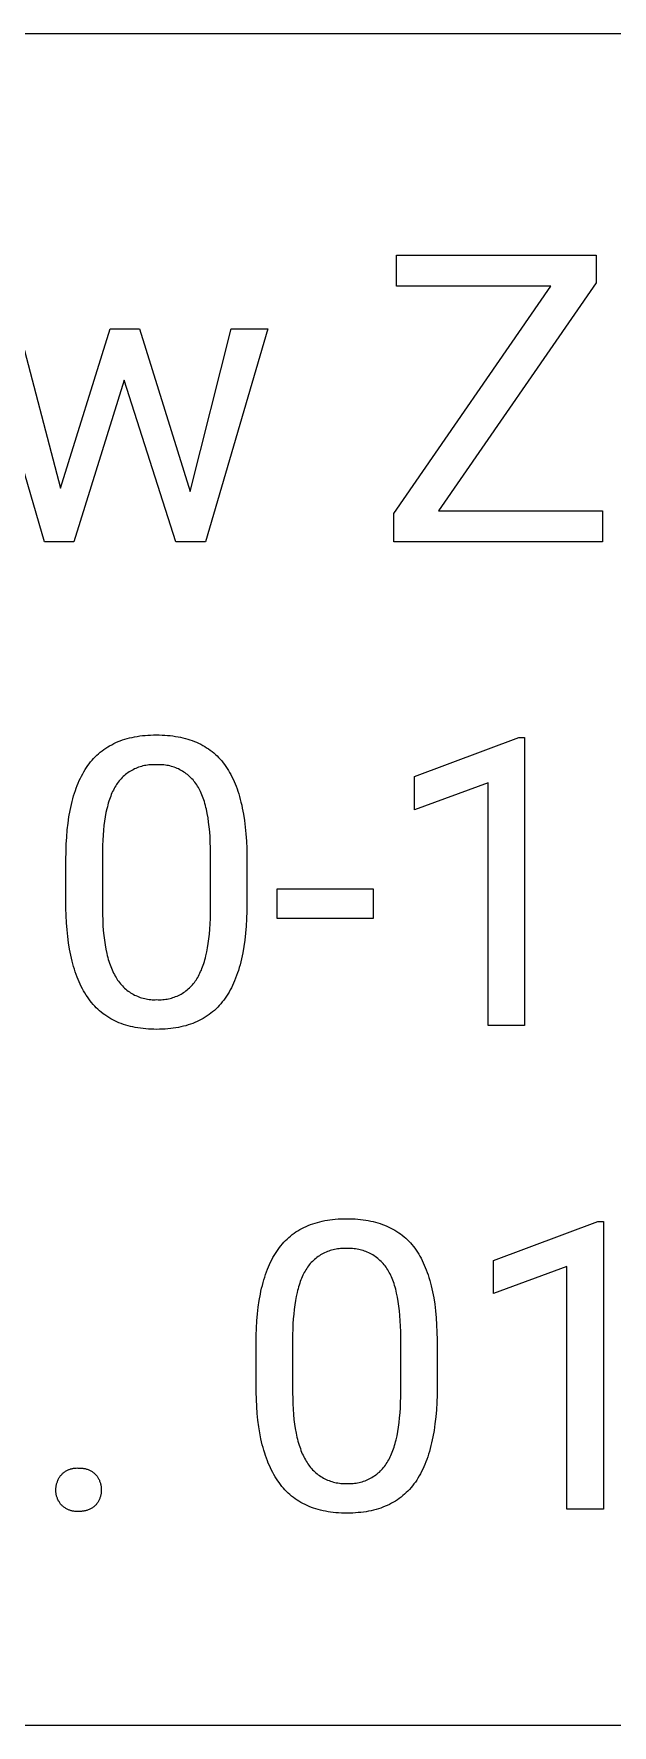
# Model space of a CAD drawing. Header units: millimetres. Extents: x 3269 to 7089, y 1744 to 4413.
# Drawn here: x 6236 to 6309, y 1957.3 to 2170.8 of the extents above; entities that cross this region are included whole.
import ezdxf

# ---------------------------------------------------------------- set-up
doc = ezdxf.new("R2010")
doc.units = ezdxf.units.MM
doc.header["$MEASUREMENT"] = 0
doc.layers.add('Domyślny', color=7, linetype='Continuous', true_color=0x000000)

msp = doc.modelspace()

# ---------------------------------------------------------------- linework, layer by layer
at = {"layer": 'Domyślny', "color": 18, "lineweight": 15, "true_color": 0x000000}
for p, q in [((7084.91, 2170.83), (5644.93, 2170.83)), ((6281.77, 2138.98), (6281.77, 2142.89)), ((6281.77, 2142.89), (6306.98, 2142.89)), ((6306.98, 2142.89), (6306.98, 2139.41)), ((6306.98, 2139.41), (6287.09, 2110.62)), ((6281.45, 2110.3), (6301.27, 2138.98)), ((6301.27, 2138.98), (6281.77, 2138.98)), ((6237.35, 2106.71), (6229.54, 2133.59)), ((6234.12, 2133.59), (6239.41, 2113.47)), ((6239.41, 2113.47), (6245.67, 2133.59)), ((6245.67, 2133.59), (6249.37, 2133.59)), ((6249.37, 2133.59), (6255.76, 2113.05)), ((6255.76, 2113.05), (6260.92, 2133.59)), ((6265.53, 2133.59), (6257.69, 2106.71)), ((6260.92, 2133.59), (6265.53, 2133.59)), ((6247.44, 2127.09), (6241.08, 2106.71)), ((6253.96, 2106.71), (6247.44, 2127.09)), ((6281.45, 2106.71), (6281.45, 2110.3)), ((6287.09, 2110.62), (6307.78, 2110.62)), ((6307.78, 2110.62), (6307.78, 2106.71)), ((6241.08, 2106.71), (6237.35, 2106.71)), ((6257.69, 2106.71), (6253.96, 2106.71)), ((6307.78, 2106.71), (6281.45, 2106.71)), ((6246.65, 2081.48), (6246.93, 2081.59)), ((6246.93, 2081.59), (6247.22, 2081.69)), ((6247.22, 2081.69), (6247.51, 2081.79)), ((6247.51, 2081.79), (6247.8, 2081.87)), ((6247.8, 2081.87), (6248.11, 2081.95)), ((6248.11, 2081.95), (6248.42, 2082.02)), ((6248.42, 2082.02), (6248.73, 2082.09)), ((6248.73, 2082.09), (6249.06, 2082.15)), ((6249.06, 2082.15), (6249.38, 2082.2)), ((6249.38, 2082.2), (6249.72, 2082.24)), ((6249.72, 2082.24), (6250.06, 2082.27)), ((6250.06, 2082.27), (6250.41, 2082.3)), ((6250.41, 2082.3), (6250.76, 2082.32)), ((6250.76, 2082.32), (6251.12, 2082.33)), ((6251.12, 2082.33), (6251.48, 2082.33)), ((6251.48, 2082.33), (6251.85, 2082.33)), ((6251.85, 2082.33), (6252.2, 2082.32)), ((6252.2, 2082.32), (6252.56, 2082.3)), ((6252.56, 2082.3), (6252.9, 2082.27)), ((6252.9, 2082.27), (6253.24, 2082.24)), ((6253.24, 2082.24), (6253.57, 2082.2)), ((6253.57, 2082.2), (6253.9, 2082.15)), ((6253.9, 2082.15), (6254.22, 2082.1)), ((6254.22, 2082.1), (6254.53, 2082.04)), ((6254.53, 2082.04), (6254.84, 2081.97)), ((6254.84, 2081.97), (6255.14, 2081.89)), ((6255.14, 2081.89), (6255.44, 2081.81)), ((6255.44, 2081.81), (6255.72, 2081.72)), ((6255.72, 2081.72), (6256.01, 2081.62)), ((6256.01, 2081.62), (6256.29, 2081.51)), ((6284.05, 2077.07), (6297.22, 2082)), ((6297.22, 2082), (6297.94, 2082)), ((6297.94, 2082), (6297.94, 2045.66)), ((6243.57, 2079.36), (6243.77, 2079.57)), ((6243.77, 2079.57), (6243.98, 2079.77)), ((6243.98, 2079.77), (6244.19, 2079.96)), ((6244.19, 2079.96), (6244.41, 2080.15)), ((6244.41, 2080.15), (6244.64, 2080.33)), ((6244.64, 2080.33), (6244.87, 2080.5)), ((6244.87, 2080.5), (6245.1, 2080.66)), ((6245.1, 2080.66), (6245.35, 2080.82)), ((6245.35, 2080.82), (6245.59, 2080.96)), ((6245.59, 2080.96), (6245.85, 2081.1)), ((6245.85, 2081.1), (6246.11, 2081.24)), ((6246.11, 2081.24), (6246.38, 2081.36)), ((6246.38, 2081.36), (6246.65, 2081.48)), ((6256.29, 2081.51), (6256.56, 2081.4)), ((6256.56, 2081.4), (6256.82, 2081.28)), ((6256.82, 2081.28), (6257.08, 2081.15)), ((6257.08, 2081.15), (6257.33, 2081.01)), ((6257.33, 2081.01), (6257.58, 2080.87)), ((6257.58, 2080.87), (6257.82, 2080.72)), ((6257.82, 2080.72), (6258.06, 2080.56)), ((6258.06, 2080.56), (6258.29, 2080.4)), ((6258.29, 2080.4), (6258.51, 2080.23)), ((6258.51, 2080.23), (6258.73, 2080.05)), ((6258.73, 2080.05), (6258.94, 2079.86)), ((6258.94, 2079.86), (6259.15, 2079.67)), ((6259.15, 2079.67), (6259.34, 2079.47)), ((6259.34, 2079.47), (6259.54, 2079.26)), ((6242.04, 2077.14), (6242.19, 2077.42)), ((6242.19, 2077.42), (6242.34, 2077.69)), ((6242.34, 2077.69), (6242.5, 2077.95)), ((6242.5, 2077.95), (6242.67, 2078.21)), ((6242.67, 2078.21), (6242.83, 2078.45)), ((6242.83, 2078.45), (6243.01, 2078.69)), ((6243.01, 2078.69), (6243.19, 2078.92)), ((6243.19, 2078.92), (6243.38, 2079.15)), ((6243.38, 2079.15), (6243.57, 2079.36)), ((6247.59, 2077.32), (6247.45, 2077.2)), ((6247.74, 2077.44), (6247.59, 2077.32)), ((6247.89, 2077.55), (6247.74, 2077.44)), ((6248.05, 2077.66), (6247.89, 2077.55)), ((6248.21, 2077.76), (6248.05, 2077.66)), ((6248.38, 2077.85), (6248.21, 2077.76)), ((6248.54, 2077.94), (6248.38, 2077.85)), ((6248.71, 2078.03), (6248.54, 2077.94)), ((6248.89, 2078.11), (6248.71, 2078.03)), ((6249.06, 2078.18), (6248.89, 2078.11)), ((6249.24, 2078.25), (6249.06, 2078.18)), ((6249.42, 2078.31), (6249.24, 2078.25)), ((6249.6, 2078.36), (6249.42, 2078.31)), ((6249.79, 2078.41), (6249.6, 2078.36)), ((6249.97, 2078.45), (6249.79, 2078.41)), ((6250.16, 2078.49), (6249.97, 2078.45)), ((6250.35, 2078.52), (6250.16, 2078.49)), ((6250.54, 2078.54), (6250.35, 2078.52)), ((6250.72, 2078.55), (6250.54, 2078.54)), ((6250.91, 2078.56), (6250.72, 2078.55)), ((6251.1, 2078.57), (6250.91, 2078.56)), ((6251.29, 2078.56), (6251.1, 2078.57)), ((6251.48, 2078.55), (6251.29, 2078.56)), ((6251.68, 2078.56), (6251.48, 2078.55)), ((6251.87, 2078.57), (6251.68, 2078.56)), ((6252.06, 2078.56), (6251.87, 2078.57)), ((6252.25, 2078.55), (6252.06, 2078.56)), ((6252.44, 2078.54), (6252.25, 2078.55)), ((6252.63, 2078.52), (6252.44, 2078.54)), ((6252.82, 2078.49), (6252.63, 2078.52)), ((6253.01, 2078.45), (6252.82, 2078.49)), ((6253.2, 2078.41), (6253.01, 2078.45)), ((6253.38, 2078.36), (6253.2, 2078.41)), ((6253.57, 2078.31), (6253.38, 2078.36)), ((6253.75, 2078.25), (6253.57, 2078.31)), ((6253.93, 2078.18), (6253.75, 2078.25)), ((6254.11, 2078.11), (6253.93, 2078.18)), ((6254.28, 2078.03), (6254.11, 2078.11)), ((6254.45, 2077.94), (6254.28, 2078.03)), ((6254.62, 2077.85), (6254.45, 2077.94)), ((6254.79, 2077.76), (6254.62, 2077.85)), ((6254.95, 2077.65), (6254.79, 2077.76)), ((6255.11, 2077.55), (6254.95, 2077.65)), ((6255.26, 2077.43), (6255.11, 2077.55)), ((6255.41, 2077.32), (6255.26, 2077.43)), ((6255.56, 2077.19), (6255.41, 2077.32)), ((6259.54, 2079.26), (6259.73, 2079.05)), ((6259.73, 2079.05), (6259.91, 2078.82)), ((6259.91, 2078.82), (6260.08, 2078.59)), ((6260.08, 2078.59), (6260.25, 2078.35)), ((6260.25, 2078.35), (6260.42, 2078.11)), ((6260.42, 2078.11), (6260.58, 2077.86)), ((6260.58, 2077.86), (6260.73, 2077.59)), ((6260.73, 2077.59), (6260.88, 2077.32)), ((6260.88, 2077.32), (6261.02, 2077.05)), ((6241.16, 2074.97), (6241.27, 2075.3)), ((6241.27, 2075.3), (6241.38, 2075.63)), ((6241.38, 2075.63), (6241.5, 2075.95)), ((6241.5, 2075.95), (6241.63, 2076.26)), ((6241.63, 2076.26), (6241.76, 2076.56)), ((6241.76, 2076.56), (6241.9, 2076.86)), ((6241.9, 2076.86), (6242.04, 2077.14)), ((6245.97, 2075.19), (6245.88, 2075)), ((6246.06, 2075.37), (6245.97, 2075.19)), ((6246.15, 2075.55), (6246.06, 2075.37)), ((6246.25, 2075.73), (6246.15, 2075.55)), ((6246.35, 2075.9), (6246.25, 2075.73)), ((6246.45, 2076.06), (6246.35, 2075.9)), ((6246.55, 2076.21), (6246.45, 2076.06)), ((6246.67, 2076.37), (6246.55, 2076.21)), ((6246.78, 2076.52), (6246.67, 2076.37)), ((6246.91, 2076.66), (6246.78, 2076.52)), ((6247.03, 2076.8), (6246.91, 2076.66)), ((6247.17, 2076.94), (6247.03, 2076.8)), ((6247.3, 2077.07), (6247.17, 2076.94)), ((6247.45, 2077.2), (6247.3, 2077.07)), ((6255.7, 2077.06), (6255.56, 2077.19)), ((6255.84, 2076.93), (6255.7, 2077.06)), ((6255.98, 2076.79), (6255.84, 2076.93)), ((6256.11, 2076.65), (6255.98, 2076.79)), ((6256.23, 2076.51), (6256.11, 2076.65)), ((6256.35, 2076.36), (6256.23, 2076.51)), ((6256.46, 2076.2), (6256.35, 2076.36)), ((6256.57, 2076.04), (6256.46, 2076.2)), ((6256.67, 2075.88), (6256.57, 2076.04)), ((6256.78, 2075.71), (6256.67, 2075.88)), ((6256.87, 2075.54), (6256.78, 2075.71)), ((6256.97, 2075.35), (6256.87, 2075.54)), ((6257.06, 2075.17), (6256.97, 2075.35)), ((6257.15, 2074.97), (6257.06, 2075.17)), ((6261.02, 2077.05), (6261.16, 2076.76)), ((6261.16, 2076.76), (6261.29, 2076.47)), ((6261.29, 2076.47), (6261.42, 2076.17)), ((6261.42, 2076.17), (6261.54, 2075.86)), ((6261.54, 2075.86), (6261.66, 2075.54)), ((6261.66, 2075.54), (6261.77, 2075.21)), ((6261.77, 2075.21), (6261.88, 2074.88)), ((6284.05, 2072.89), (6284.05, 2077.07)), ((6293.33, 2076.29), (6284.05, 2072.89)), ((6293.33, 2045.66), (6293.33, 2076.29)), ((6240.61, 2072.79), (6240.68, 2073.18)), ((6240.68, 2073.18), (6240.77, 2073.55)), ((6240.77, 2073.55), (6240.86, 2073.92)), ((6240.86, 2073.92), (6240.95, 2074.28)), ((6240.95, 2074.28), (6241.05, 2074.63)), ((6241.05, 2074.63), (6241.16, 2074.97)), ((6245.24, 2073.02), (6245.13, 2072.52)), ((6245.3, 2073.26), (6245.24, 2073.02)), ((6245.36, 2073.5), (6245.3, 2073.26)), ((6245.42, 2073.73), (6245.36, 2073.5)), ((6245.49, 2073.96), (6245.42, 2073.73)), ((6245.57, 2074.18), (6245.49, 2073.96)), ((6245.64, 2074.39), (6245.57, 2074.18)), ((6245.72, 2074.6), (6245.64, 2074.39)), ((6245.8, 2074.8), (6245.72, 2074.6)), ((6245.88, 2075), (6245.8, 2074.8)), ((6257.23, 2074.77), (6257.15, 2074.97)), ((6257.31, 2074.56), (6257.23, 2074.77)), ((6257.39, 2074.35), (6257.31, 2074.56)), ((6257.47, 2074.13), (6257.39, 2074.35)), ((6257.54, 2073.91), (6257.47, 2074.13)), ((6257.61, 2073.68), (6257.54, 2073.91)), ((6257.67, 2073.44), (6257.61, 2073.68)), ((6257.74, 2073.19), (6257.67, 2073.44)), ((6257.8, 2072.94), (6257.74, 2073.19)), ((6261.88, 2074.88), (6261.98, 2074.54)), ((6261.98, 2074.54), (6262.07, 2074.19)), ((6262.07, 2074.19), (6262.16, 2073.84)), ((6262.16, 2073.84), (6262.25, 2073.47)), ((6262.25, 2073.47), (6262.33, 2073.1)), ((6262.33, 2073.1), (6262.47, 2072.33)), ((6240.25, 2070.33), (6240.35, 2071.18)), ((6240.35, 2071.18), (6240.46, 2072)), ((6240.46, 2072), (6240.61, 2072.79)), ((6244.87, 2070.89), (6244.81, 2070.3)), ((6244.94, 2071.45), (6244.87, 2070.89)), ((6245.03, 2072), (6244.94, 2071.45)), ((6245.13, 2072.52), (6245.03, 2072)), ((6257.91, 2072.42), (6257.8, 2072.94)), ((6258, 2071.88), (6257.91, 2072.42)), ((6258.08, 2071.31), (6258, 2071.88)), ((6258.16, 2070.72), (6258.08, 2071.31)), ((6262.47, 2072.33), (6262.6, 2071.53)), ((6262.6, 2071.53), (6262.7, 2070.7)), ((6240.12, 2068.53), (6240.17, 2069.44)), ((6240.17, 2069.44), (6240.25, 2070.33)), ((6244.72, 2069.05), (6244.69, 2068.39)), ((6244.76, 2069.68), (6244.72, 2069.05)), ((6244.81, 2070.3), (6244.76, 2069.68)), ((6258.21, 2070.1), (6258.16, 2070.72)), ((6258.26, 2069.46), (6258.21, 2070.1)), ((6258.29, 2068.79), (6258.26, 2069.46)), ((6258.31, 2068.09), (6258.29, 2068.79)), ((6262.7, 2070.7), (6262.79, 2069.83)), ((6262.79, 2069.83), (6262.85, 2068.94)), ((6262.85, 2068.94), (6262.89, 2068.01)), ((6240.07, 2066.6), (6240.09, 2067.58)), ((6240.07, 2060.47), (6240.07, 2066.6)), ((6240.09, 2067.58), (6240.12, 2068.53)), ((6244.69, 2068.39), (6244.68, 2067.72)), ((6244.68, 2067.72), (6244.68, 2060.36)), ((6258.32, 2067.37), (6258.31, 2068.09)), ((6258.32, 2059.84), (6258.32, 2067.37)), ((6262.89, 2068.01), (6262.91, 2067.06)), ((6262.91, 2067.06), (6262.91, 2061.09)), ((6266.72, 2059.15), (6266.72, 2062.91)), ((6266.72, 2062.91), (6278.84, 2062.91)), ((6278.84, 2062.91), (6278.84, 2059.15)), ((6240.1, 2059.53), (6240.07, 2060.47)), ((6244.68, 2060.36), (6244.69, 2059.65)), ((6262.91, 2061.09), (6262.9, 2060.09)), ((6240.14, 2058.62), (6240.1, 2059.53)), ((6240.21, 2057.74), (6240.14, 2058.62)), ((6244.69, 2059.65), (6244.71, 2058.95)), ((6244.71, 2058.95), (6244.74, 2058.28)), ((6244.74, 2058.28), (6244.79, 2057.63)), ((6258.23, 2057.83), (6258.27, 2058.47)), ((6258.27, 2058.47), (6258.3, 2059.15)), ((6258.3, 2059.15), (6258.32, 2059.84)), ((6262.81, 2058.2), (6262.74, 2057.31)), ((6262.86, 2059.13), (6262.81, 2058.2)), ((6262.9, 2060.09), (6262.86, 2059.13)), ((6278.84, 2059.15), (6266.72, 2059.15)), ((6240.3, 2056.89), (6240.21, 2057.74)), ((6240.4, 2056.07), (6240.3, 2056.89)), ((6240.53, 2055.28), (6240.4, 2056.07)), ((6244.79, 2057.63), (6244.85, 2057.01)), ((6244.85, 2057.01), (6244.92, 2056.41)), ((6244.92, 2056.41), (6245.01, 2055.83)), ((6257.95, 2055.47), (6258.04, 2056.02)), ((6258.04, 2056.02), (6258.12, 2056.6)), ((6258.12, 2056.6), (6258.18, 2057.2)), ((6258.18, 2057.2), (6258.23, 2057.83)), ((6262.64, 2056.44), (6262.52, 2055.61)), ((6262.74, 2057.31), (6262.64, 2056.44)), ((6240.68, 2054.52), (6240.53, 2055.28)), ((6240.76, 2054.15), (6240.68, 2054.52)), ((6240.85, 2053.79), (6240.76, 2054.15)), ((6240.94, 2053.43), (6240.85, 2053.79)), ((6245.01, 2055.83), (6245.11, 2055.28)), ((6245.11, 2055.28), (6245.22, 2054.75)), ((6245.22, 2054.75), (6245.28, 2054.49)), ((6245.28, 2054.49), (6245.35, 2054.24)), ((6245.35, 2054.24), (6245.42, 2054)), ((6245.42, 2054), (6245.49, 2053.76)), ((6257.54, 2053.72), (6257.61, 2053.95)), ((6257.61, 2053.95), (6257.67, 2054.19)), ((6257.67, 2054.19), (6257.73, 2054.44)), ((6257.73, 2054.44), (6257.85, 2054.94)), ((6257.85, 2054.94), (6257.95, 2055.47)), ((6262.22, 2054.05), (6262.13, 2053.68)), ((6262.3, 2054.43), (6262.22, 2054.05)), ((6262.38, 2054.81), (6262.3, 2054.43)), ((6262.52, 2055.61), (6262.38, 2054.81)), ((6241.04, 2053.08), (6240.94, 2053.43)), ((6241.14, 2052.75), (6241.04, 2053.08)), ((6241.25, 2052.41), (6241.14, 2052.75)), ((6241.37, 2052.09), (6241.25, 2052.41)), ((6241.48, 2051.77), (6241.37, 2052.09)), ((6241.61, 2051.46), (6241.48, 2051.77)), ((6245.49, 2053.76), (6245.57, 2053.53)), ((6245.57, 2053.53), (6245.65, 2053.3)), ((6245.65, 2053.3), (6245.73, 2053.08)), ((6245.73, 2053.08), (6245.81, 2052.87)), ((6245.81, 2052.87), (6245.9, 2052.66)), ((6245.9, 2052.66), (6245.99, 2052.46)), ((6245.99, 2052.46), (6246.09, 2052.26)), ((6246.09, 2052.26), (6246.19, 2052.07)), ((6246.19, 2052.07), (6246.29, 2051.89)), ((6246.29, 2051.89), (6246.4, 2051.71)), ((6246.4, 2051.71), (6246.5, 2051.55)), ((6256.6, 2051.55), (6256.7, 2051.72)), ((6256.7, 2051.72), (6256.8, 2051.89)), ((6256.8, 2051.89), (6256.89, 2052.07)), ((6256.89, 2052.07), (6256.98, 2052.26)), ((6256.98, 2052.26), (6257.07, 2052.45)), ((6257.07, 2052.45), (6257.16, 2052.65)), ((6257.16, 2052.65), (6257.24, 2052.85)), ((6257.24, 2052.85), (6257.32, 2053.06)), ((6257.32, 2053.06), (6257.4, 2053.27)), ((6257.4, 2053.27), (6257.47, 2053.49)), ((6257.47, 2053.49), (6257.54, 2053.72)), ((6261.61, 2051.95), (6261.49, 2051.62)), ((6261.72, 2052.28), (6261.61, 2051.95)), ((6261.83, 2052.61), (6261.72, 2052.28)), ((6261.94, 2052.96), (6261.83, 2052.61)), ((6262.04, 2053.31), (6261.94, 2052.96)), ((6262.13, 2053.68), (6262.04, 2053.31)), ((6241.74, 2051.16), (6241.61, 2051.46)), ((6241.87, 2050.86), (6241.74, 2051.16)), ((6242.01, 2050.58), (6241.87, 2050.86)), ((6242.16, 2050.3), (6242.01, 2050.58)), ((6242.31, 2050.02), (6242.16, 2050.3)), ((6242.46, 2049.76), (6242.31, 2050.02)), ((6242.62, 2049.5), (6242.46, 2049.76)), ((6246.5, 2051.55), (6246.6, 2051.39)), ((6246.6, 2051.39), (6246.71, 2051.23)), ((6246.71, 2051.23), (6246.82, 2051.07)), ((6246.82, 2051.07), (6246.94, 2050.92)), ((6246.94, 2050.92), (6247.07, 2050.78)), ((6247.07, 2050.78), (6247.2, 2050.64)), ((6247.2, 2050.64), (6247.34, 2050.5)), ((6247.34, 2050.5), (6247.48, 2050.37)), ((6247.48, 2050.37), (6247.62, 2050.24)), ((6247.62, 2050.24), (6247.77, 2050.12)), ((6247.77, 2050.12), (6247.92, 2050)), ((6247.92, 2050), (6248.08, 2049.89)), ((6248.08, 2049.89), (6248.24, 2049.78)), ((6248.24, 2049.78), (6248.4, 2049.68)), ((6248.4, 2049.68), (6248.57, 2049.59)), ((6248.57, 2049.59), (6248.74, 2049.5)), ((6254.26, 2049.45), (6254.43, 2049.53)), ((6254.43, 2049.53), (6254.6, 2049.62)), ((6254.6, 2049.62), (6254.76, 2049.71)), ((6254.76, 2049.71), (6254.92, 2049.81)), ((6254.92, 2049.81), (6255.07, 2049.92)), ((6255.07, 2049.92), (6255.22, 2050.03)), ((6255.22, 2050.03), (6255.37, 2050.15)), ((6255.37, 2050.15), (6255.51, 2050.27)), ((6255.51, 2050.27), (6255.65, 2050.39)), ((6255.65, 2050.39), (6255.79, 2050.52)), ((6255.79, 2050.52), (6255.92, 2050.66)), ((6255.92, 2050.66), (6256.04, 2050.8)), ((6256.04, 2050.8), (6256.16, 2050.94)), ((6256.16, 2050.94), (6256.28, 2051.09)), ((6256.28, 2051.09), (6256.39, 2051.24)), ((6256.39, 2051.24), (6256.5, 2051.39)), ((6256.5, 2051.39), (6256.6, 2051.55)), ((6260.49, 2049.6), (6260.33, 2049.34)), ((6260.65, 2049.86), (6260.49, 2049.6)), ((6260.8, 2050.14), (6260.65, 2049.86)), ((6260.95, 2050.42), (6260.8, 2050.14)), ((6261.09, 2050.71), (6260.95, 2050.42)), ((6261.23, 2051), (6261.09, 2050.71)), ((6261.36, 2051.31), (6261.23, 2051)), ((6261.49, 2051.62), (6261.36, 2051.31)), ((6242.79, 2049.25), (6242.62, 2049.5)), ((6242.96, 2049), (6242.79, 2049.25)), ((6243.14, 2048.77), (6242.96, 2049)), ((6243.32, 2048.54), (6243.14, 2048.77)), ((6243.51, 2048.32), (6243.32, 2048.54)), ((6243.71, 2048.1), (6243.51, 2048.32)), ((6243.91, 2047.9), (6243.71, 2048.1)), ((6244.11, 2047.7), (6243.91, 2047.9)), ((6244.32, 2047.5), (6244.11, 2047.7)), ((6244.54, 2047.32), (6244.32, 2047.5)), ((6248.74, 2049.5), (6248.91, 2049.42)), ((6248.91, 2049.42), (6249.09, 2049.34)), ((6249.09, 2049.34), (6249.27, 2049.27)), ((6249.27, 2049.27), (6249.45, 2049.2)), ((6249.45, 2049.2), (6249.63, 2049.14)), ((6249.63, 2049.14), (6249.82, 2049.09)), ((6249.82, 2049.09), (6250.01, 2049.05)), ((6250.01, 2049.05), (6250.19, 2049.01)), ((6250.19, 2049.01), (6250.38, 2048.97)), ((6250.38, 2048.97), (6250.57, 2048.95)), ((6250.57, 2048.95), (6250.77, 2048.93)), ((6250.77, 2048.93), (6250.96, 2048.91)), ((6250.96, 2048.91), (6251.15, 2048.91)), ((6251.15, 2048.91), (6251.34, 2048.91)), ((6251.34, 2048.91), (6251.54, 2048.92)), ((6251.54, 2048.92), (6251.72, 2048.91)), ((6251.72, 2048.91), (6251.91, 2048.91)), ((6251.91, 2048.91), (6252.1, 2048.91)), ((6252.1, 2048.91), (6252.28, 2048.92)), ((6252.28, 2048.92), (6252.47, 2048.94)), ((6252.47, 2048.94), (6252.66, 2048.96)), ((6252.66, 2048.96), (6252.84, 2048.99)), ((6252.84, 2048.99), (6253.03, 2049.03)), ((6253.03, 2049.03), (6253.21, 2049.07)), ((6253.21, 2049.07), (6253.39, 2049.12)), ((6253.39, 2049.12), (6253.57, 2049.17)), ((6253.57, 2049.17), (6253.75, 2049.23)), ((6253.75, 2049.23), (6253.92, 2049.3)), ((6253.92, 2049.3), (6254.09, 2049.37)), ((6254.09, 2049.37), (6254.26, 2049.45)), ((6258.58, 2047.37), (6258.36, 2047.19)), ((6258.8, 2047.56), (6258.58, 2047.37)), ((6259.01, 2047.76), (6258.8, 2047.56)), ((6259.22, 2047.96), (6259.01, 2047.76)), ((6259.42, 2048.17), (6259.22, 2047.96)), ((6259.61, 2048.39), (6259.42, 2048.17)), ((6259.8, 2048.62), (6259.61, 2048.39)), ((6259.98, 2048.85), (6259.8, 2048.62)), ((6260.16, 2049.09), (6259.98, 2048.85)), ((6260.33, 2049.34), (6260.16, 2049.09)), ((6244.77, 2047.14), (6244.54, 2047.32)), ((6245, 2046.98), (6244.77, 2047.14)), ((6245.23, 2046.81), (6245, 2046.98)), ((6245.47, 2046.66), (6245.23, 2046.81)), ((6245.72, 2046.51), (6245.47, 2046.66)), ((6245.98, 2046.38), (6245.72, 2046.51)), ((6246.23, 2046.24), (6245.98, 2046.38)), ((6246.5, 2046.12), (6246.23, 2046.24)), ((6246.77, 2046), (6246.5, 2046.12)), ((6247.05, 2045.9), (6246.77, 2046)), ((6247.33, 2045.79), (6247.05, 2045.9)), ((6247.62, 2045.7), (6247.33, 2045.79)), ((6247.91, 2045.62), (6247.62, 2045.7)), ((6248.21, 2045.54), (6247.91, 2045.62)), ((6248.52, 2045.47), (6248.21, 2045.54)), ((6248.83, 2045.4), (6248.52, 2045.47)), ((6249.15, 2045.35), (6248.83, 2045.4)), ((6249.47, 2045.3), (6249.15, 2045.35)), ((6249.8, 2045.26), (6249.47, 2045.3)), ((6250.14, 2045.22), (6249.8, 2045.26)), ((6253.29, 2045.26), (6252.95, 2045.22)), ((6253.62, 2045.3), (6253.29, 2045.26)), ((6253.95, 2045.35), (6253.62, 2045.3)), ((6254.27, 2045.41), (6253.95, 2045.35)), ((6254.59, 2045.47), (6254.27, 2045.41)), ((6254.89, 2045.55), (6254.59, 2045.47)), ((6255.2, 2045.63), (6254.89, 2045.55)), ((6255.49, 2045.72), (6255.2, 2045.63)), ((6255.78, 2045.81), (6255.49, 2045.72)), ((6256.07, 2045.92), (6255.78, 2045.81)), ((6256.35, 2046.03), (6256.07, 2045.92)), ((6256.62, 2046.15), (6256.35, 2046.03)), ((6256.89, 2046.27), (6256.62, 2046.15)), ((6257.15, 2046.41), (6256.89, 2046.27)), ((6257.4, 2046.55), (6257.15, 2046.41)), ((6257.65, 2046.7), (6257.4, 2046.55)), ((6257.89, 2046.86), (6257.65, 2046.7)), ((6258.13, 2047.02), (6257.89, 2046.86)), ((6258.36, 2047.19), (6258.13, 2047.02)), ((6297.94, 2045.66), (6293.33, 2045.66)), ((6250.48, 2045.2), (6250.14, 2045.22)), ((6250.82, 2045.18), (6250.48, 2045.2)), ((6251.18, 2045.17), (6250.82, 2045.18)), ((6251.54, 2045.16), (6251.18, 2045.17)), ((6251.9, 2045.17), (6251.54, 2045.16)), ((6252.26, 2045.18), (6251.9, 2045.17)), ((6252.61, 2045.2), (6252.26, 2045.18)), ((6252.95, 2045.22), (6252.61, 2045.2)), ((6269.1, 2019.59), (6269.35, 2019.75)), ((6269.35, 2019.75), (6269.6, 2019.89)), ((6269.6, 2019.89), (6269.85, 2020.03)), ((6269.85, 2020.03), (6270.11, 2020.17)), ((6270.11, 2020.17), (6270.38, 2020.29)), ((6270.38, 2020.29), (6270.65, 2020.41)), ((6270.65, 2020.41), (6270.93, 2020.52)), ((6270.93, 2020.52), (6271.22, 2020.62)), ((6271.22, 2020.62), (6271.51, 2020.72)), ((6271.51, 2020.72), (6271.81, 2020.8)), ((6271.81, 2020.8), (6272.11, 2020.88)), ((6272.11, 2020.88), (6272.42, 2020.96)), ((6272.42, 2020.96), (6272.74, 2021.02)), ((6272.74, 2021.02), (6273.06, 2021.08)), ((6273.06, 2021.08), (6273.39, 2021.13)), ((6273.39, 2021.13), (6273.72, 2021.17)), ((6273.72, 2021.17), (6274.06, 2021.2)), ((6274.06, 2021.2), (6274.41, 2021.23)), ((6274.41, 2021.23), (6274.76, 2021.25)), ((6274.76, 2021.25), (6275.12, 2021.26)), ((6275.12, 2021.26), (6275.49, 2021.26)), ((6275.49, 2021.26), (6275.85, 2021.26)), ((6275.85, 2021.26), (6276.21, 2021.25)), ((6276.21, 2021.25), (6276.56, 2021.23)), ((6276.56, 2021.23), (6276.9, 2021.21)), ((6276.9, 2021.21), (6277.24, 2021.17)), ((6277.24, 2021.17), (6277.57, 2021.13)), ((6277.57, 2021.13), (6277.9, 2021.09)), ((6277.9, 2021.09), (6278.22, 2021.03)), ((6278.22, 2021.03), (6278.53, 2020.97)), ((6278.53, 2020.97), (6278.84, 2020.9)), ((6278.84, 2020.9), (6279.14, 2020.82)), ((6279.14, 2020.82), (6279.44, 2020.74)), ((6279.44, 2020.74), (6279.73, 2020.65)), ((6279.73, 2020.65), (6280.01, 2020.55)), ((6280.01, 2020.55), (6280.29, 2020.44)), ((6280.29, 2020.44), (6280.56, 2020.33)), ((6280.56, 2020.33), (6280.82, 2020.21)), ((6280.82, 2020.21), (6281.08, 2020.08)), ((6281.08, 2020.08), (6281.34, 2019.95)), ((6281.34, 2019.95), (6281.58, 2019.81)), ((6281.58, 2019.81), (6281.82, 2019.66)), ((6281.82, 2019.66), (6282.06, 2019.5)), ((6294.02, 2016), (6307.18, 2020.93)), ((6307.18, 2020.93), (6307.91, 2020.93)), ((6307.91, 2020.93), (6307.91, 1984.59)), ((6266.84, 2017.38), (6267.01, 2017.62)), ((6267.01, 2017.62), (6267.19, 2017.85)), ((6267.19, 2017.85), (6267.38, 2018.08)), ((6267.38, 2018.08), (6267.58, 2018.29)), ((6267.58, 2018.29), (6267.78, 2018.5)), ((6267.78, 2018.5), (6267.98, 2018.7)), ((6267.98, 2018.7), (6268.19, 2018.89)), ((6268.19, 2018.89), (6268.41, 2019.08)), ((6268.41, 2019.08), (6268.64, 2019.26)), ((6268.64, 2019.26), (6268.87, 2019.43)), ((6268.87, 2019.43), (6269.1, 2019.59)), ((6274.73, 2017.49), (6274.54, 2017.47)), ((6274.92, 2017.5), (6274.73, 2017.49)), ((6275.11, 2017.5), (6274.92, 2017.5)), ((6275.3, 2017.5), (6275.11, 2017.5)), ((6275.49, 2017.49), (6275.3, 2017.5)), ((6275.68, 2017.5), (6275.49, 2017.49)), ((6275.87, 2017.5), (6275.68, 2017.5)), ((6276.06, 2017.5), (6275.87, 2017.5)), ((6276.25, 2017.49), (6276.06, 2017.5)), ((6276.44, 2017.47), (6276.25, 2017.49)), ((6282.06, 2019.5), (6282.29, 2019.34)), ((6282.29, 2019.34), (6282.51, 2019.17)), ((6282.51, 2019.17), (6282.73, 2018.99)), ((6282.73, 2018.99), (6282.94, 2018.8)), ((6282.94, 2018.8), (6283.15, 2018.61)), ((6283.15, 2018.61), (6283.35, 2018.41)), ((6283.35, 2018.41), (6283.54, 2018.2)), ((6283.54, 2018.2), (6283.73, 2017.99)), ((6283.73, 2017.99), (6283.91, 2017.77)), ((6283.91, 2017.77), (6284.08, 2017.54)), ((6284.08, 2017.54), (6284.25, 2017.3)), ((6265.63, 2015.19), (6265.76, 2015.49)), ((6265.76, 2015.49), (6265.9, 2015.79)), ((6265.9, 2015.79), (6266.04, 2016.07)), ((6266.04, 2016.07), (6266.19, 2016.35)), ((6266.19, 2016.35), (6266.34, 2016.62)), ((6266.34, 2016.62), (6266.5, 2016.88)), ((6266.5, 2016.88), (6266.67, 2017.14)), ((6266.67, 2017.14), (6266.84, 2017.38)), ((6270.78, 2015.45), (6270.67, 2015.3)), ((6270.91, 2015.59), (6270.78, 2015.45)), ((6271.03, 2015.74), (6270.91, 2015.59)), ((6271.17, 2015.87), (6271.03, 2015.74)), ((6271.3, 2016), (6271.17, 2015.87)), ((6271.44, 2016.13), (6271.3, 2016)), ((6271.59, 2016.25), (6271.44, 2016.13)), ((6271.74, 2016.37), (6271.59, 2016.25)), ((6271.89, 2016.48), (6271.74, 2016.37)), ((6272.05, 2016.59), (6271.89, 2016.48)), ((6272.21, 2016.69), (6272.05, 2016.59)), ((6272.37, 2016.79), (6272.21, 2016.69)), ((6272.54, 2016.88), (6272.37, 2016.79)), ((6272.71, 2016.96), (6272.54, 2016.88)), ((6272.89, 2017.04), (6272.71, 2016.96)), ((6273.06, 2017.11), (6272.89, 2017.04)), ((6273.24, 2017.18), (6273.06, 2017.11)), ((6273.42, 2017.24), (6273.24, 2017.18)), ((6273.6, 2017.3), (6273.42, 2017.24)), ((6273.79, 2017.34), (6273.6, 2017.3)), ((6273.97, 2017.39), (6273.79, 2017.34)), ((6274.16, 2017.42), (6273.97, 2017.39)), ((6274.35, 2017.45), (6274.16, 2017.42)), ((6274.54, 2017.47), (6274.35, 2017.45)), ((6276.63, 2017.45), (6276.44, 2017.47)), ((6276.82, 2017.42), (6276.63, 2017.45)), ((6277.01, 2017.39), (6276.82, 2017.42)), ((6277.2, 2017.34), (6277.01, 2017.39)), ((6277.38, 2017.3), (6277.2, 2017.34)), ((6277.57, 2017.24), (6277.38, 2017.3)), ((6277.75, 2017.18), (6277.57, 2017.24)), ((6277.93, 2017.12), (6277.75, 2017.18)), ((6278.1, 2017.04), (6277.93, 2017.12)), ((6278.28, 2016.96), (6278.1, 2017.04)), ((6278.45, 2016.88), (6278.28, 2016.96)), ((6278.62, 2016.79), (6278.45, 2016.88)), ((6278.79, 2016.69), (6278.62, 2016.79)), ((6278.95, 2016.59), (6278.79, 2016.69)), ((6279.11, 2016.49), (6278.95, 2016.59)), ((6279.26, 2016.37), (6279.11, 2016.49)), ((6279.41, 2016.26), (6279.26, 2016.37)), ((6279.56, 2016.13), (6279.41, 2016.26)), ((6279.7, 2016.01), (6279.56, 2016.13)), ((6279.84, 2015.87), (6279.7, 2016.01)), ((6279.98, 2015.74), (6279.84, 2015.87)), ((6280.11, 2015.6), (6279.98, 2015.74)), ((6280.23, 2015.45), (6280.11, 2015.6)), ((6280.35, 2015.3), (6280.23, 2015.45)), ((6284.25, 2017.3), (6284.42, 2017.05)), ((6284.42, 2017.05), (6284.58, 2016.8)), ((6284.58, 2016.8), (6284.73, 2016.54)), ((6284.73, 2016.54), (6284.88, 2016.27)), ((6284.88, 2016.27), (6285.02, 2015.99)), ((6285.02, 2015.99), (6285.16, 2015.71)), ((6285.16, 2015.71), (6285.29, 2015.41)), ((6285.29, 2015.41), (6285.42, 2015.11)), ((6294.02, 2011.83), (6294.02, 2016)), ((6264.95, 2013.21), (6265.05, 2013.56)), ((6265.05, 2013.56), (6265.16, 2013.9)), ((6265.16, 2013.9), (6265.27, 2014.23)), ((6265.27, 2014.23), (6265.38, 2014.56)), ((6265.38, 2014.56), (6265.51, 2014.88)), ((6265.51, 2014.88), (6265.63, 2015.19)), ((6269.64, 2013.32), (6269.57, 2013.11)), ((6269.72, 2013.53), (6269.64, 2013.32)), ((6269.8, 2013.73), (6269.72, 2013.53)), ((6269.88, 2013.93), (6269.8, 2013.73)), ((6269.97, 2014.12), (6269.88, 2013.93)), ((6270.06, 2014.3), (6269.97, 2014.12)), ((6270.15, 2014.48), (6270.06, 2014.3)), ((6270.25, 2014.66), (6270.15, 2014.48)), ((6270.35, 2014.83), (6270.25, 2014.66)), ((6270.45, 2014.99), (6270.35, 2014.83)), ((6270.55, 2015.15), (6270.45, 2014.99)), ((6270.67, 2015.3), (6270.55, 2015.15)), ((6280.46, 2015.15), (6280.35, 2015.3)), ((6280.57, 2014.99), (6280.46, 2015.15)), ((6280.68, 2014.83), (6280.57, 2014.99)), ((6280.78, 2014.66), (6280.68, 2014.83)), ((6280.87, 2014.48), (6280.78, 2014.66)), ((6280.97, 2014.3), (6280.87, 2014.48)), ((6281.06, 2014.11), (6280.97, 2014.3)), ((6281.15, 2013.91), (6281.06, 2014.11)), ((6281.23, 2013.71), (6281.15, 2013.91)), ((6281.32, 2013.5), (6281.23, 2013.71)), ((6281.39, 2013.29), (6281.32, 2013.5)), ((6281.47, 2013.07), (6281.39, 2013.29)), ((6285.42, 2015.11), (6285.54, 2014.8)), ((6285.54, 2014.8), (6285.66, 2014.48)), ((6285.66, 2014.48), (6285.77, 2014.16)), ((6285.77, 2014.16), (6285.88, 2013.83)), ((6285.88, 2013.83), (6285.98, 2013.48)), ((6285.98, 2013.48), (6286.07, 2013.13)), ((6303.29, 2015.22), (6294.02, 2011.83)), ((6303.29, 1984.59), (6303.29, 2015.22)), ((6264.47, 2010.94), (6264.61, 2011.72)), ((6264.61, 2011.72), (6264.68, 2012.11)), ((6264.68, 2012.11), (6264.77, 2012.48)), ((6264.77, 2012.48), (6264.86, 2012.85)), ((6264.86, 2012.85), (6264.95, 2013.21)), ((6269.13, 2011.45), (6269.03, 2010.93)), ((6269.24, 2011.95), (6269.13, 2011.45)), ((6269.3, 2012.2), (6269.24, 2011.95)), ((6269.36, 2012.43), (6269.3, 2012.2)), ((6269.43, 2012.66), (6269.36, 2012.43)), ((6269.49, 2012.89), (6269.43, 2012.66)), ((6269.57, 2013.11), (6269.49, 2012.89)), ((6281.54, 2012.84), (6281.47, 2013.07)), ((6281.61, 2012.61), (6281.54, 2012.84)), ((6281.68, 2012.37), (6281.61, 2012.61)), ((6281.74, 2012.13), (6281.68, 2012.37)), ((6281.8, 2011.88), (6281.74, 2012.13)), ((6281.91, 2011.36), (6281.8, 2011.88)), ((6282, 2010.81), (6281.91, 2011.36)), ((6286.07, 2013.13), (6286.16, 2012.78)), ((6286.16, 2012.78), (6286.25, 2012.41)), ((6286.25, 2012.41), (6286.33, 2012.04)), ((6286.33, 2012.04), (6286.48, 2011.27)), ((6286.48, 2011.27), (6286.6, 2010.47)), ((6264.17, 2008.38), (6264.25, 2009.26)), ((6264.25, 2009.26), (6264.35, 2010.11)), ((6264.35, 2010.11), (6264.47, 2010.94)), ((6268.81, 2009.23), (6268.76, 2008.62)), ((6268.87, 2009.82), (6268.81, 2009.23)), ((6268.94, 2010.39), (6268.87, 2009.82)), ((6269.03, 2010.93), (6268.94, 2010.39)), ((6282.09, 2010.24), (6282, 2010.81)), ((6282.16, 2009.65), (6282.09, 2010.24)), ((6282.21, 2009.03), (6282.16, 2009.65)), ((6282.26, 2008.39), (6282.21, 2009.03)), ((6286.6, 2010.47), (6286.7, 2009.64)), ((6286.7, 2009.64), (6286.79, 2008.77)), ((6264.09, 2006.51), (6264.12, 2007.46)), ((6264.12, 2007.46), (6264.17, 2008.38)), ((6268.69, 2007.33), (6268.68, 2006.65)), ((6268.72, 2007.98), (6268.69, 2007.33)), ((6268.76, 2008.62), (6268.72, 2007.98)), ((6282.29, 2007.72), (6282.26, 2008.39)), ((6282.31, 2007.02), (6282.29, 2007.72)), ((6282.32, 2006.3), (6282.31, 2007.02)), ((6286.79, 2008.77), (6286.85, 2007.87)), ((6286.85, 2007.87), (6286.89, 2006.95)), ((6286.89, 2006.95), (6286.91, 2005.99)), ((6264.08, 2005.53), (6264.09, 2006.51)), ((6264.08, 1999.4), (6264.08, 2005.53)), ((6268.68, 2006.65), (6268.68, 1999.3)), ((6282.32, 1998.77), (6282.32, 2006.3)), ((6286.91, 2005.99), (6286.91, 2000.02)), ((6264.1, 1998.46), (6264.08, 1999.4)), ((6264.15, 1997.55), (6264.1, 1998.46)), ((6268.68, 1999.3), (6268.69, 1998.58)), ((6268.69, 1998.58), (6268.71, 1997.88)), ((6282.3, 1998.08), (6282.32, 1998.77)), ((6286.9, 1999.03), (6286.87, 1998.07)), ((6286.91, 2000.02), (6286.9, 1999.03)), ((6264.21, 1996.68), (6264.15, 1997.55)), ((6264.3, 1995.83), (6264.21, 1996.68)), ((6268.71, 1997.88), (6268.74, 1997.21)), ((6268.74, 1997.21), (6268.79, 1996.57)), ((6268.79, 1996.57), (6268.85, 1995.94)), ((6282.18, 1996.13), (6282.23, 1996.76)), ((6282.23, 1996.76), (6282.27, 1997.41)), ((6282.27, 1997.41), (6282.3, 1998.08)), ((6286.74, 1996.24), (6286.64, 1995.38)), ((6286.81, 1997.14), (6286.74, 1996.24)), ((6286.87, 1998.07), (6286.81, 1997.14)), ((6264.4, 1995.01), (6264.3, 1995.83)), ((6264.53, 1994.22), (6264.4, 1995.01)), ((6264.68, 1993.46), (6264.53, 1994.22)), ((6268.85, 1995.94), (6268.92, 1995.34)), ((6268.92, 1995.34), (6269.01, 1994.77)), ((6269.01, 1994.77), (6269.11, 1994.21)), ((6269.11, 1994.21), (6269.22, 1993.69)), ((6281.85, 1993.87), (6281.95, 1994.4)), ((6281.95, 1994.4), (6282.04, 1994.96)), ((6282.04, 1994.96), (6282.12, 1995.53)), ((6282.12, 1995.53), (6282.18, 1996.13)), ((6286.52, 1994.55), (6286.38, 1993.75)), ((6286.64, 1995.38), (6286.52, 1994.55)), ((6264.76, 1993.09), (6264.68, 1993.46)), ((6264.85, 1992.73), (6264.76, 1993.09)), ((6264.94, 1992.37), (6264.85, 1992.73)), ((6265.04, 1992.03), (6264.94, 1992.37)), ((6265.15, 1991.69), (6265.04, 1992.03)), ((6269.22, 1993.69), (6269.29, 1993.43)), ((6269.29, 1993.43), (6269.35, 1993.18)), ((6269.35, 1993.18), (6269.42, 1992.94)), ((6269.42, 1992.94), (6269.49, 1992.7)), ((6269.49, 1992.7), (6269.57, 1992.47)), ((6269.57, 1992.47), (6269.65, 1992.24)), ((6269.65, 1992.24), (6269.73, 1992.02)), ((6269.73, 1992.02), (6269.81, 1991.81)), ((6281.24, 1991.78), (6281.32, 1991.99)), ((6281.32, 1991.99), (6281.4, 1992.21)), ((6281.4, 1992.21), (6281.47, 1992.43)), ((6281.47, 1992.43), (6281.54, 1992.65)), ((6281.54, 1992.65), (6281.61, 1992.89)), ((6281.61, 1992.89), (6281.67, 1993.12)), ((6281.67, 1993.12), (6281.74, 1993.37)), ((6281.74, 1993.37), (6281.85, 1993.87)), ((6285.94, 1991.9), (6285.84, 1991.55)), ((6286.04, 1992.25), (6285.94, 1991.9)), ((6286.13, 1992.62), (6286.04, 1992.25)), ((6286.22, 1992.99), (6286.13, 1992.62)), ((6286.3, 1993.37), (6286.22, 1992.99)), ((6286.38, 1993.75), (6286.3, 1993.37)), ((6240.85, 1989.73), (6240.93, 1989.75)), ((6240.93, 1989.75), (6241.02, 1989.76)), ((6241.02, 1989.76), (6241.11, 1989.77)), ((6241.11, 1989.77), (6241.2, 1989.78)), ((6241.2, 1989.78), (6241.29, 1989.79)), ((6241.29, 1989.79), (6241.38, 1989.79)), ((6241.38, 1989.79), (6241.47, 1989.8)), ((6241.47, 1989.8), (6241.56, 1989.79)), ((6241.56, 1989.79), (6241.65, 1989.79)), ((6241.65, 1989.79), (6241.74, 1989.79)), ((6241.74, 1989.79), (6241.84, 1989.79)), ((6241.84, 1989.79), (6241.93, 1989.79)), ((6241.93, 1989.79), (6242.03, 1989.79)), ((6242.03, 1989.79), (6242.12, 1989.78)), ((6242.12, 1989.78), (6242.22, 1989.77)), ((6242.22, 1989.77), (6242.31, 1989.75)), ((6242.31, 1989.75), (6242.41, 1989.74)), ((6242.41, 1989.74), (6242.5, 1989.72)), ((6265.25, 1991.36), (6265.15, 1991.69)), ((6265.37, 1991.03), (6265.25, 1991.36)), ((6265.49, 1990.71), (6265.37, 1991.03)), ((6265.61, 1990.41), (6265.49, 1990.71)), ((6265.74, 1990.1), (6265.61, 1990.41)), ((6265.87, 1989.81), (6265.74, 1990.1)), ((6266.01, 1989.52), (6265.87, 1989.81)), ((6269.81, 1991.81), (6269.9, 1991.6)), ((6269.9, 1991.6), (6270, 1991.4)), ((6270, 1991.4), (6270.09, 1991.21)), ((6270.09, 1991.21), (6270.19, 1991.02)), ((6270.19, 1991.02), (6270.29, 1990.84)), ((6270.29, 1990.84), (6270.4, 1990.66)), ((6270.4, 1990.66), (6270.5, 1990.49)), ((6270.5, 1990.49), (6270.6, 1990.33)), ((6270.6, 1990.33), (6270.71, 1990.17)), ((6270.71, 1990.17), (6270.82, 1990.02)), ((6270.82, 1990.02), (6270.94, 1989.87)), ((6270.94, 1989.87), (6271.07, 1989.72)), ((6280.02, 1989.71), (6280.15, 1989.85)), ((6280.15, 1989.85), (6280.27, 1990)), ((6280.27, 1990), (6280.39, 1990.16)), ((6280.39, 1990.16), (6280.5, 1990.32)), ((6280.5, 1990.32), (6280.6, 1990.48)), ((6280.6, 1990.48), (6280.7, 1990.65)), ((6280.7, 1990.65), (6280.8, 1990.82)), ((6280.8, 1990.82), (6280.89, 1991)), ((6280.89, 1991), (6280.99, 1991.19)), ((6280.99, 1991.19), (6281.07, 1991.38)), ((6281.07, 1991.38), (6281.16, 1991.58)), ((6281.16, 1991.58), (6281.24, 1991.78)), ((6285.23, 1989.94), (6285.09, 1989.64)), ((6285.36, 1990.25), (6285.23, 1989.94)), ((6285.49, 1990.56), (6285.36, 1990.25)), ((6285.61, 1990.88), (6285.49, 1990.56)), ((6285.73, 1991.22), (6285.61, 1990.88)), ((6285.84, 1991.55), (6285.73, 1991.22)), ((6238.86, 1987.59), (6238.88, 1987.68)), ((6238.88, 1987.68), (6238.9, 1987.78)), ((6238.9, 1987.78), (6238.93, 1987.88)), ((6238.93, 1987.88), (6238.95, 1987.97)), ((6238.95, 1987.97), (6238.99, 1988.06)), ((6238.99, 1988.06), (6239.02, 1988.15)), ((6239.02, 1988.15), (6239.06, 1988.24)), ((6239.06, 1988.24), (6239.1, 1988.33)), ((6239.1, 1988.33), (6239.15, 1988.42)), ((6239.15, 1988.42), (6239.19, 1988.51)), ((6239.19, 1988.51), (6239.24, 1988.59)), ((6239.24, 1988.59), (6239.3, 1988.67)), ((6239.3, 1988.67), (6239.35, 1988.76)), ((6239.35, 1988.76), (6239.41, 1988.83)), ((6239.41, 1988.83), (6239.47, 1988.91)), ((6239.47, 1988.91), (6239.54, 1988.99)), ((6239.54, 1988.99), (6239.6, 1989.05)), ((6239.6, 1989.05), (6239.67, 1989.11)), ((6239.67, 1989.11), (6239.73, 1989.17)), ((6239.73, 1989.17), (6239.8, 1989.23)), ((6239.8, 1989.23), (6239.87, 1989.28)), ((6239.87, 1989.28), (6239.95, 1989.33)), ((6239.95, 1989.33), (6240.02, 1989.38)), ((6240.02, 1989.38), (6240.1, 1989.43)), ((6240.1, 1989.43), (6240.18, 1989.47)), ((6240.18, 1989.47), (6240.26, 1989.52)), ((6240.26, 1989.52), (6240.34, 1989.55)), ((6240.34, 1989.55), (6240.42, 1989.59)), ((6240.42, 1989.59), (6240.5, 1989.62)), ((6240.5, 1989.62), (6240.59, 1989.65)), ((6240.59, 1989.65), (6240.67, 1989.68)), ((6240.67, 1989.68), (6240.76, 1989.71)), ((6240.76, 1989.71), (6240.85, 1989.73)), ((6242.5, 1989.72), (6242.59, 1989.69)), ((6242.59, 1989.69), (6242.68, 1989.66)), ((6242.68, 1989.66), (6242.77, 1989.63)), ((6242.77, 1989.63), (6242.86, 1989.6)), ((6242.86, 1989.6), (6242.95, 1989.57)), ((6242.95, 1989.57), (6243.04, 1989.53)), ((6243.04, 1989.53), (6243.12, 1989.48)), ((6243.12, 1989.48), (6243.2, 1989.44)), ((6243.2, 1989.44), (6243.29, 1989.39)), ((6243.29, 1989.39), (6243.37, 1989.34)), ((6243.37, 1989.34), (6243.45, 1989.29)), ((6243.45, 1989.29), (6243.52, 1989.23)), ((6243.52, 1989.23), (6243.6, 1989.18)), ((6243.6, 1989.18), (6243.67, 1989.11)), ((6243.67, 1989.11), (6243.74, 1989.05)), ((6243.74, 1989.05), (6243.81, 1988.99)), ((6243.81, 1988.99), (6243.88, 1988.91)), ((6243.88, 1988.91), (6243.94, 1988.83)), ((6243.94, 1988.83), (6244, 1988.76)), ((6244, 1988.76), (6244.05, 1988.68)), ((6244.05, 1988.68), (6244.11, 1988.59)), ((6244.11, 1988.59), (6244.16, 1988.51)), ((6244.16, 1988.51), (6244.2, 1988.42)), ((6244.2, 1988.42), (6244.25, 1988.33)), ((6244.25, 1988.33), (6244.29, 1988.25)), ((6244.29, 1988.25), (6244.33, 1988.15)), ((6244.33, 1988.15), (6244.36, 1988.06)), ((6244.36, 1988.06), (6244.39, 1987.97)), ((6244.39, 1987.97), (6244.42, 1987.88)), ((6244.42, 1987.88), (6244.45, 1987.78)), ((6244.45, 1987.78), (6244.47, 1987.68)), ((6244.47, 1987.68), (6244.49, 1987.59)), ((6266.16, 1989.24), (6266.01, 1989.52)), ((6266.31, 1988.97), (6266.16, 1989.24)), ((6266.46, 1988.7), (6266.31, 1988.97)), ((6266.63, 1988.44), (6266.46, 1988.7)), ((6266.79, 1988.19), (6266.63, 1988.44)), ((6266.96, 1987.95), (6266.79, 1988.19)), ((6267.14, 1987.71), (6266.96, 1987.95)), ((6267.32, 1987.48), (6267.14, 1987.71)), ((6271.07, 1989.72), (6271.2, 1989.58)), ((6271.2, 1989.58), (6271.34, 1989.44)), ((6271.34, 1989.44), (6271.48, 1989.31)), ((6271.48, 1989.31), (6271.62, 1989.18)), ((6271.62, 1989.18), (6271.77, 1989.06)), ((6271.77, 1989.06), (6271.92, 1988.94)), ((6271.92, 1988.94), (6272.08, 1988.83)), ((6272.08, 1988.83), (6272.24, 1988.72)), ((6272.24, 1988.72), (6272.4, 1988.62)), ((6272.4, 1988.62), (6272.57, 1988.53)), ((6272.57, 1988.53), (6272.74, 1988.44)), ((6272.74, 1988.44), (6272.91, 1988.35)), ((6272.91, 1988.35), (6273.09, 1988.28)), ((6273.09, 1988.28), (6273.27, 1988.2)), ((6273.27, 1988.2), (6273.45, 1988.14)), ((6273.45, 1988.14), (6273.63, 1988.08)), ((6273.63, 1988.08), (6273.82, 1988.03)), ((6273.82, 1988.03), (6274.01, 1987.98)), ((6274.01, 1987.98), (6274.19, 1987.94)), ((6274.19, 1987.94), (6274.38, 1987.91)), ((6274.38, 1987.91), (6274.58, 1987.88)), ((6274.58, 1987.88), (6274.77, 1987.86)), ((6274.77, 1987.86), (6274.96, 1987.85)), ((6274.96, 1987.85), (6275.15, 1987.84)), ((6275.15, 1987.84), (6275.34, 1987.84)), ((6275.34, 1987.84), (6275.54, 1987.85)), ((6275.54, 1987.85), (6275.73, 1987.84)), ((6275.73, 1987.84), (6275.92, 1987.84)), ((6275.92, 1987.84), (6276.12, 1987.84)), ((6276.12, 1987.84), (6276.31, 1987.86)), ((6276.31, 1987.86), (6276.5, 1987.87)), ((6276.5, 1987.87), (6276.69, 1987.9)), ((6276.69, 1987.9), (6276.88, 1987.93)), ((6276.88, 1987.93), (6277.07, 1987.97)), ((6277.07, 1987.97), (6277.26, 1988.02)), ((6277.26, 1988.02), (6277.45, 1988.07)), ((6277.45, 1988.07), (6277.63, 1988.13)), ((6277.63, 1988.13), (6277.81, 1988.19)), ((6277.81, 1988.19), (6277.99, 1988.26)), ((6277.99, 1988.26), (6278.17, 1988.34)), ((6278.17, 1988.34), (6278.35, 1988.42)), ((6278.35, 1988.42), (6278.52, 1988.51)), ((6278.52, 1988.51), (6278.68, 1988.61)), ((6278.68, 1988.61), (6278.85, 1988.71)), ((6278.85, 1988.71), (6279.01, 1988.81)), ((6279.01, 1988.81), (6279.17, 1988.93)), ((6279.17, 1988.93), (6279.32, 1989.04)), ((6279.32, 1989.04), (6279.47, 1989.17)), ((6279.47, 1989.17), (6279.62, 1989.29)), ((6279.62, 1989.29), (6279.76, 1989.43)), ((6279.76, 1989.43), (6279.89, 1989.56)), ((6279.89, 1989.56), (6280.02, 1989.71)), ((6283.99, 1987.78), (6283.8, 1987.55)), ((6284.16, 1988.03), (6283.99, 1987.78)), ((6284.33, 1988.28), (6284.16, 1988.03)), ((6284.49, 1988.53), (6284.33, 1988.28)), ((6284.65, 1988.8), (6284.49, 1988.53)), ((6284.81, 1989.07), (6284.65, 1988.8)), ((6284.95, 1989.35), (6284.81, 1989.07)), ((6285.09, 1989.64), (6284.95, 1989.35)), ((6238.81, 1987.2), (6238.82, 1987.3)), ((6238.81, 1987.1), (6238.81, 1987.2)), ((6238.81, 1987), (6238.81, 1987.1)), ((6238.81, 1986.91), (6238.81, 1987)), ((6238.82, 1986.81), (6238.81, 1986.91)), ((6238.82, 1987.3), (6238.83, 1987.39)), ((6238.82, 1986.72), (6238.82, 1986.81)), ((6238.83, 1986.62), (6238.82, 1986.72)), ((6238.83, 1987.39), (6238.84, 1987.49)), ((6238.84, 1986.53), (6238.83, 1986.62)), ((6238.84, 1987.49), (6238.86, 1987.59)), ((6238.86, 1986.43), (6238.84, 1986.53)), ((6238.88, 1986.34), (6238.86, 1986.43)), ((6238.9, 1986.25), (6238.88, 1986.34)), ((6238.93, 1986.16), (6238.9, 1986.25)), ((6238.96, 1986.07), (6238.93, 1986.16)), ((6238.99, 1985.98), (6238.96, 1986.07)), ((6239.03, 1985.89), (6238.99, 1985.98)), ((6239.06, 1985.8), (6239.03, 1985.89)), ((6239.11, 1985.72), (6239.06, 1985.8)), ((6239.15, 1985.63), (6239.11, 1985.72)), ((6239.2, 1985.55), (6239.15, 1985.63)), ((6239.25, 1985.47), (6239.2, 1985.55)), ((6239.3, 1985.39), (6239.25, 1985.47)), ((6244.14, 1985.53), (6244.09, 1985.45)), ((6244.19, 1985.61), (6244.14, 1985.53)), ((6244.23, 1985.69), (6244.19, 1985.61)), ((6244.27, 1985.77), (6244.23, 1985.69)), ((6244.31, 1985.85), (6244.27, 1985.77)), ((6244.34, 1985.93), (6244.31, 1985.85)), ((6244.37, 1986.02), (6244.34, 1985.93)), ((6244.4, 1986.11), (6244.37, 1986.02)), ((6244.43, 1986.19), (6244.4, 1986.11)), ((6244.45, 1986.28), (6244.43, 1986.19)), ((6244.47, 1986.37), (6244.45, 1986.28)), ((6244.49, 1986.46), (6244.47, 1986.37)), ((6244.49, 1987.59), (6244.5, 1987.49)), ((6244.5, 1986.55), (6244.49, 1986.46)), ((6244.5, 1987.49), (6244.51, 1987.39)), ((6244.51, 1986.64), (6244.5, 1986.55)), ((6244.51, 1987.39), (6244.52, 1987.3)), ((6244.52, 1986.73), (6244.51, 1986.64)), ((6244.52, 1987.3), (6244.52, 1987.2)), ((6244.52, 1987.2), (6244.53, 1987.1)), ((6244.53, 1987.1), (6244.52, 1987)), ((6244.52, 1987), (6244.53, 1986.91)), ((6244.53, 1986.91), (6244.52, 1986.82)), ((6244.52, 1986.82), (6244.52, 1986.73)), ((6267.51, 1987.26), (6267.32, 1987.48)), ((6267.71, 1987.05), (6267.51, 1987.26)), ((6267.91, 1986.84), (6267.71, 1987.05)), ((6268.11, 1986.64), (6267.91, 1986.84)), ((6268.33, 1986.45), (6268.11, 1986.64)), ((6268.54, 1986.26), (6268.33, 1986.45)), ((6268.77, 1986.09), (6268.54, 1986.26)), ((6269, 1985.92), (6268.77, 1986.09)), ((6269.23, 1985.75), (6269, 1985.92)), ((6269.48, 1985.6), (6269.23, 1985.75)), ((6269.72, 1985.45), (6269.48, 1985.6)), ((6281.4, 1985.48), (6281.15, 1985.34)), ((6281.65, 1985.63), (6281.4, 1985.48)), ((6281.89, 1985.79), (6281.65, 1985.63)), ((6282.13, 1985.95), (6281.89, 1985.79)), ((6282.36, 1986.13), (6282.13, 1985.95)), ((6282.58, 1986.31), (6282.36, 1986.13)), ((6282.8, 1986.49), (6282.58, 1986.31)), ((6283.01, 1986.69), (6282.8, 1986.49)), ((6283.22, 1986.89), (6283.01, 1986.69)), ((6283.42, 1987.1), (6283.22, 1986.89)), ((6283.62, 1987.32), (6283.42, 1987.1)), ((6283.8, 1987.55), (6283.62, 1987.32)), ((6239.36, 1985.31), (6239.3, 1985.39)), ((6239.41, 1985.24), (6239.36, 1985.31)), ((6239.47, 1985.16), (6239.41, 1985.24)), ((6239.54, 1985.09), (6239.47, 1985.16)), ((6239.6, 1985.03), (6239.54, 1985.09)), ((6239.67, 1984.97), (6239.6, 1985.03)), ((6239.75, 1984.91), (6239.67, 1984.97)), ((6239.82, 1984.85), (6239.75, 1984.91)), ((6239.89, 1984.8), (6239.82, 1984.85)), ((6239.97, 1984.75), (6239.89, 1984.8)), ((6240.05, 1984.7), (6239.97, 1984.75)), ((6240.13, 1984.65), (6240.05, 1984.7)), ((6240.21, 1984.61), (6240.13, 1984.65)), ((6240.3, 1984.57), (6240.21, 1984.61)), ((6240.38, 1984.53), (6240.3, 1984.57)), ((6240.47, 1984.49), (6240.38, 1984.53)), ((6240.55, 1984.46), (6240.47, 1984.49)), ((6240.64, 1984.43), (6240.55, 1984.46)), ((6240.73, 1984.41), (6240.64, 1984.43)), ((6240.82, 1984.38), (6240.73, 1984.41)), ((6240.91, 1984.36), (6240.82, 1984.38)), ((6241, 1984.35), (6240.91, 1984.36)), ((6241.09, 1984.33), (6241, 1984.35)), ((6241.19, 1984.32), (6241.09, 1984.33)), ((6241.28, 1984.32), (6241.19, 1984.32)), ((6241.37, 1984.31), (6241.28, 1984.32)), ((6241.46, 1984.31), (6241.37, 1984.31)), ((6241.56, 1984.31), (6241.46, 1984.31)), ((6241.65, 1984.32), (6241.56, 1984.31)), ((6241.75, 1984.31), (6241.65, 1984.32)), ((6241.85, 1984.31), (6241.75, 1984.31)), ((6241.94, 1984.31), (6241.85, 1984.31)), ((6242.04, 1984.32), (6241.94, 1984.31)), ((6242.14, 1984.33), (6242.04, 1984.32)), ((6242.24, 1984.34), (6242.14, 1984.33)), ((6242.34, 1984.36), (6242.24, 1984.34)), ((6242.43, 1984.37), (6242.34, 1984.36)), ((6242.53, 1984.4), (6242.43, 1984.37)), ((6242.62, 1984.42), (6242.53, 1984.4)), ((6242.72, 1984.45), (6242.62, 1984.42)), ((6242.81, 1984.48), (6242.72, 1984.45)), ((6242.9, 1984.52), (6242.81, 1984.48)), ((6242.99, 1984.55), (6242.9, 1984.52)), ((6243.08, 1984.6), (6242.99, 1984.55)), ((6243.17, 1984.64), (6243.08, 1984.6)), ((6243.26, 1984.69), (6243.17, 1984.64)), ((6243.34, 1984.74), (6243.26, 1984.69)), ((6243.43, 1984.79), (6243.34, 1984.74)), ((6243.51, 1984.84), (6243.43, 1984.79)), ((6243.59, 1984.9), (6243.51, 1984.84)), ((6243.66, 1984.96), (6243.59, 1984.9)), ((6243.74, 1985.03), (6243.66, 1984.96)), ((6243.81, 1985.09), (6243.74, 1985.03)), ((6243.87, 1985.16), (6243.81, 1985.09)), ((6243.93, 1985.23), (6243.87, 1985.16)), ((6243.99, 1985.3), (6243.93, 1985.23)), ((6244.04, 1985.38), (6243.99, 1985.3)), ((6244.09, 1985.45), (6244.04, 1985.38)), ((6269.98, 1985.31), (6269.72, 1985.45)), ((6270.24, 1985.18), (6269.98, 1985.31)), ((6270.5, 1985.06), (6270.24, 1985.18)), ((6270.77, 1984.94), (6270.5, 1985.06)), ((6271.05, 1984.83), (6270.77, 1984.94)), ((6271.33, 1984.73), (6271.05, 1984.83)), ((6271.62, 1984.64), (6271.33, 1984.73)), ((6271.91, 1984.55), (6271.62, 1984.64)), ((6272.21, 1984.47), (6271.91, 1984.55)), ((6272.52, 1984.4), (6272.21, 1984.47)), ((6272.83, 1984.34), (6272.52, 1984.4)), ((6273.15, 1984.28), (6272.83, 1984.34)), ((6273.47, 1984.23), (6273.15, 1984.28)), ((6273.8, 1984.19), (6273.47, 1984.23)), ((6274.14, 1984.15), (6273.8, 1984.19)), ((6274.48, 1984.13), (6274.14, 1984.15)), ((6274.83, 1984.11), (6274.48, 1984.13)), ((6275.18, 1984.1), (6274.83, 1984.11)), ((6275.54, 1984.09), (6275.18, 1984.1)), ((6275.9, 1984.1), (6275.54, 1984.09)), ((6276.26, 1984.11), (6275.9, 1984.1)), ((6276.61, 1984.13), (6276.26, 1984.11)), ((6276.95, 1984.16), (6276.61, 1984.13)), ((6277.29, 1984.19), (6276.95, 1984.16)), ((6277.62, 1984.23), (6277.29, 1984.19)), ((6277.95, 1984.28), (6277.62, 1984.23)), ((6278.27, 1984.34), (6277.95, 1984.28)), ((6278.59, 1984.41), (6278.27, 1984.34)), ((6278.9, 1984.48), (6278.59, 1984.41)), ((6279.2, 1984.56), (6278.9, 1984.48)), ((6279.5, 1984.65), (6279.2, 1984.56)), ((6279.79, 1984.74), (6279.5, 1984.65)), ((6280.07, 1984.85), (6279.79, 1984.74)), ((6280.35, 1984.96), (6280.07, 1984.85)), ((6280.62, 1985.08), (6280.35, 1984.96)), ((6280.89, 1985.2), (6280.62, 1985.08)), ((6281.15, 1985.34), (6280.89, 1985.2)), ((6307.91, 1984.59), (6303.29, 1984.59)), ((5644.93, 1957.34), (7088.52, 1957.34))]:
    msp.add_line(p, q, dxfattribs=at)

doc.saveas('drawing.dxf')
